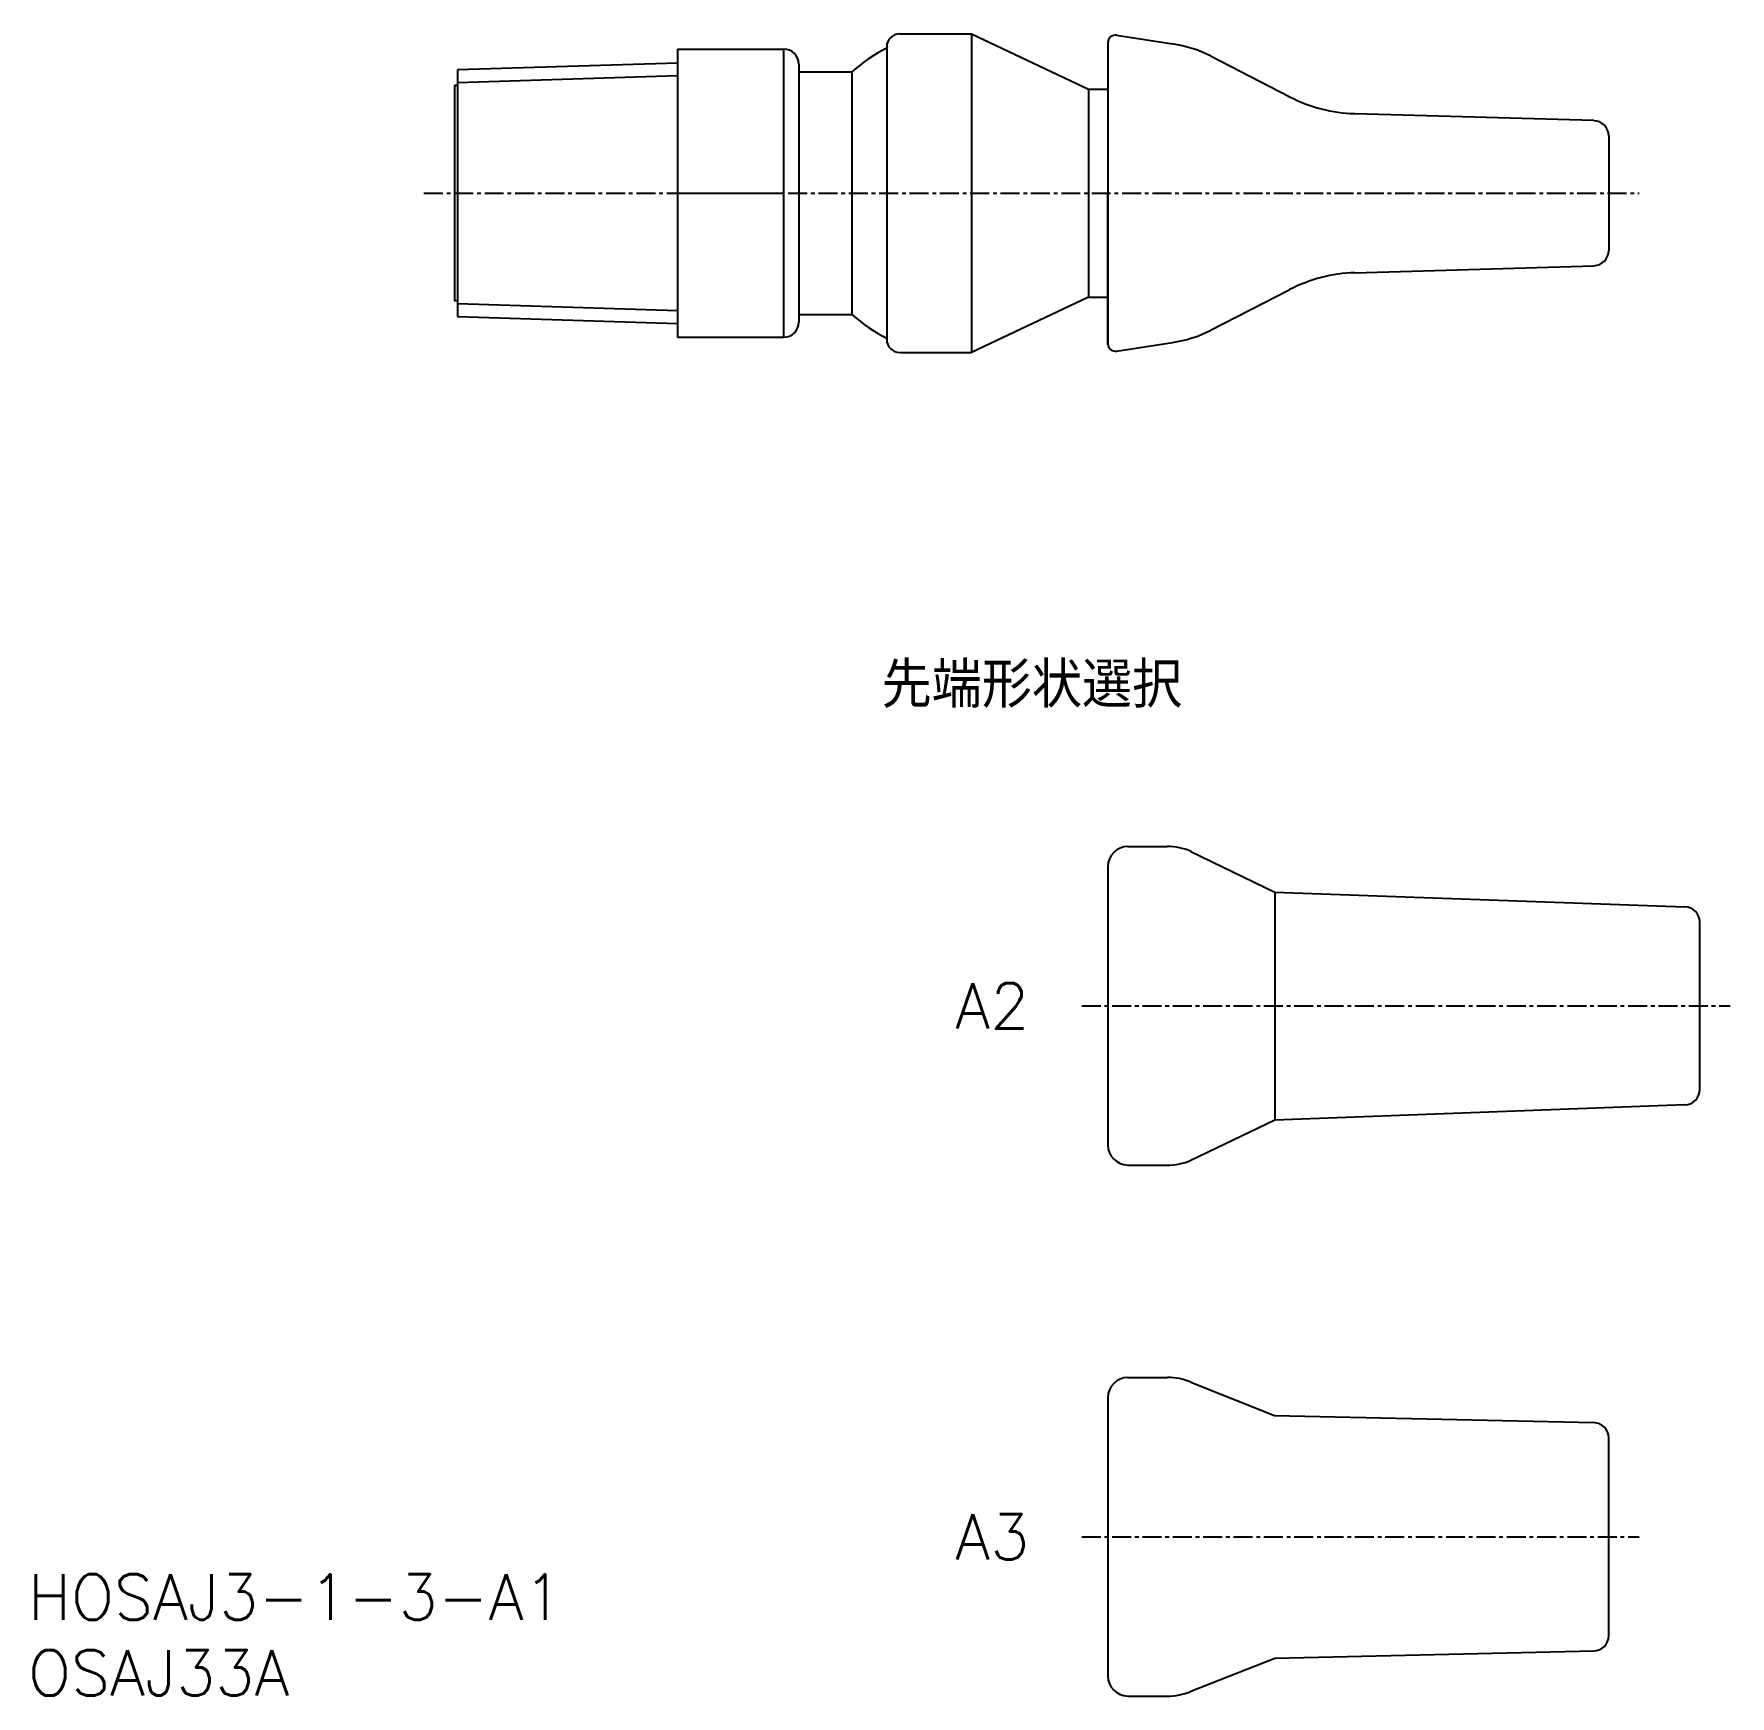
# Model space of a CAD drawing. Extents: x 68 to 179, y 50 to 160.
import ezdxf
from ezdxf.enums import TextEntityAlignment as Align

# ---------------------------------------------------------------- set-up
doc = ezdxf.new("R2010")
doc.units = 0
doc.linetypes.add('CENTER', pattern=[2, 1.25, -0.25, 0.25, -0.25])
doc.layers.get('0').update_dxf_attribs({"linetype": 'CONTINUOUS'})
doc.layers.add('CENTER', color=1, linetype='CENTER')
doc.styles.get("Standard").update_dxf_attribs({"font": 'txt.shx', "bigfont": 'extfont.shx'})

msp = doc.modelspace()

# ---------------------------------------------------------------- linework, layer by layer
at = {"color": 7, "linetype": 'CONTINUOUS'}
for p, q in [((124.74, 159.9), (129.46, 159.9)), ((129.46, 159.9), (137.17, 156.26)), ((129.46, 159.9), (129.46, 138.9)), ((110.09, 158.9), (117.09, 158.9)), ((110.09, 158.9), (110.09, 139.9)), ((117.09, 158.9), (117.09, 139.9)), ((123.89, 159.04), (123.89, 139.76)), ((138.46, 159.4), (138.46, 139.4)), ((138.46, 159.32), (138.46, 139.48)), ((139.03, 159.81), (142.72, 159.24)), ((110.09, 157.98), (95.59, 157.53)), ((118.09, 157.9), (118.09, 140.9)), ((145.22, 158.46), (150.44, 155.76)), ((95.59, 156.5), (95.39, 156.5)), ((95.39, 156.5), (95.39, 142.3)), ((95.59, 157.53), (95.59, 141.27)), ((118.09, 157.4), (121.59, 157.4)), ((121.59, 157.4), (121.59, 141.4)), ((123.89, 157.59), (123.89, 141.2)), ((137.17, 156.26), (138.46, 156.26)), ((137.17, 156.26), (137.17, 142.54)), ((170.49, 154.18), (154.74, 154.64)), ((171.46, 153.18), (171.46, 145.62)), ((110.09, 149.4), (117.09, 149.4)), ((138.46, 139.4), (138.46, 149.4)), ((154.74, 144.16), (170.49, 144.62)), ((95.59, 142.3), (95.39, 142.3)), ((137.17, 142.54), (129.46, 138.9)), ((137.17, 142.54), (138.46, 142.54)), ((150.44, 143.04), (145.22, 140.34)), ((95.59, 141.27), (110.09, 140.81)), ((118.09, 141.4), (121.59, 141.4)), ((110.09, 139.9), (117.09, 139.9)), ((124.74, 138.9), (129.46, 138.9)), ((139.03, 138.99), (142.72, 139.55)), ((177.46, 90.31), (177.46, 101.36)), ((171.46, 54.31), (171.46, 67.36))]:
    msp.add_line(p, q, dxfattribs=at)
at = {"color": 3, "linetype": 'CONTINUOUS'}
for p, q in [((110.09, 157.13), (95.59, 156.67)), ((95.59, 142.12), (110.09, 141.67))]:
    msp.add_line(p, q, dxfattribs=at)
for p, q in [((139.77, 106.33), (142.37, 106.33)), ((143.93, 106.01), (149.46, 103.33)), ((138.46, 105.02), (138.46, 86.65)), ((138.46, 105.02), (138.46, 86.65)), ((138.46, 105.02), (138.46, 86.65)), ((149.46, 103.33), (149.46, 88.33)), ((149.46, 103.33), (176.48, 102.35)), ((143.93, 85.66), (149.46, 88.33)), ((149.46, 88.33), (176.48, 89.32)), ((139.77, 85.33), (142.37, 85.33)), ((139.77, 71.33), (142.38, 71.33)), ((143.92, 71.02), (149.44, 68.83)), ((138.46, 70.02), (138.46, 51.65)), ((138.46, 70.02), (138.46, 51.65)), ((138.46, 70.02), (138.46, 51.65)), ((138.46, 70.02), (138.46, 51.65)), ((149.44, 68.83), (170.48, 68.36)), ((143.92, 50.65), (149.46, 52.83)), ((149.46, 52.83), (170.48, 53.31)), ((139.77, 50.33), (142.38, 50.33))]:
    msp.add_line(p, q)
at = {"color": 7, "linetype": 'CONTINUOUS'}
for centre, radius, start, end in [((124.74, 159.04), 0.857, 90, 180), ((117.09, 157.9), 1, 0, 90), ((128.7, 149.4), 10.7, 116.7164, 131.6391), ((138.96, 159.32), 0.5, 81.2538, 180), ((141.42, 150.77), 8.57, 63.7136, 81.2538), ((155.03, 164.64), 10, 242.6457, 268.3112), ((170.46, 153.18), 1, 0, 88.3112), ((170.46, 145.62), 1, 271.6888, 0), ((155.03, 134.16), 10, 91.6888, 117.3543), ((117.09, 140.9), 1, 270, 0), ((128.7, 149.4), 10.7, 228.3609, 243.2836), ((124.74, 139.76), 0.857, 180, 270), ((141.42, 148.03), 8.57, 278.7462, 296.2864), ((138.96, 139.48), 0.5, 180, 278.7462), ((176.46, 101.36), 1, 360, 88.8338), ((176.46, 90.31), 1, 271.1662, 0), ((170.46, 67.36), 1, 0, 88.638), ((170.46, 54.31), 1, 271.3639, 0)]:
    msp.add_arc(centre, radius, start, end, dxfattribs=at)
for centre, radius, start, end in [((139.77, 105.02), 1.31, 90, 180), ((142.37, 102.4), 3.94, 66.68, 90), ((139.77, 86.65), 1.31, 180, 270), ((142.37, 89.27), 3.94, 270, 293.32), ((139.77, 70.02), 1.31, 90, 180), ((142.38, 67.4), 3.94, 66.9109, 90), ((139.77, 51.65), 1.31, 180, 270), ((142.38, 54.27), 3.94, 270, 293.0389)]:
    msp.add_arc(centre, radius, start, end)
at = {"layer": 'CENTER', "color": 1, "linetype": 'CENTER'}
for p, q in [((93.39, 149.4), (173.46, 149.4)), ((136.74, 95.83), (179.46, 95.83)), ((136.74, 60.83), (173.46, 60.83))]:
    msp.add_line(p, q, dxfattribs=at)

# ---------------------------------------------------------------- texts
at = {"color": 7, "linetype": 'CONTINUOUS'}
for s, p in [('先端形状選択', (123.55, 116.99)), ('A2', (128.39, 95.83)), ('A3', (128.39, 60.83)), ('HOSAJ3-1-3-A1', (67.3, 56.87)), ('OSAJ33A', (67.3, 51.87))]:
    msp.add_text(s, height=3, dxfattribs=at).set_placement(p, align=Align.MIDDLE_LEFT)

doc.saveas('drawing.dxf')
